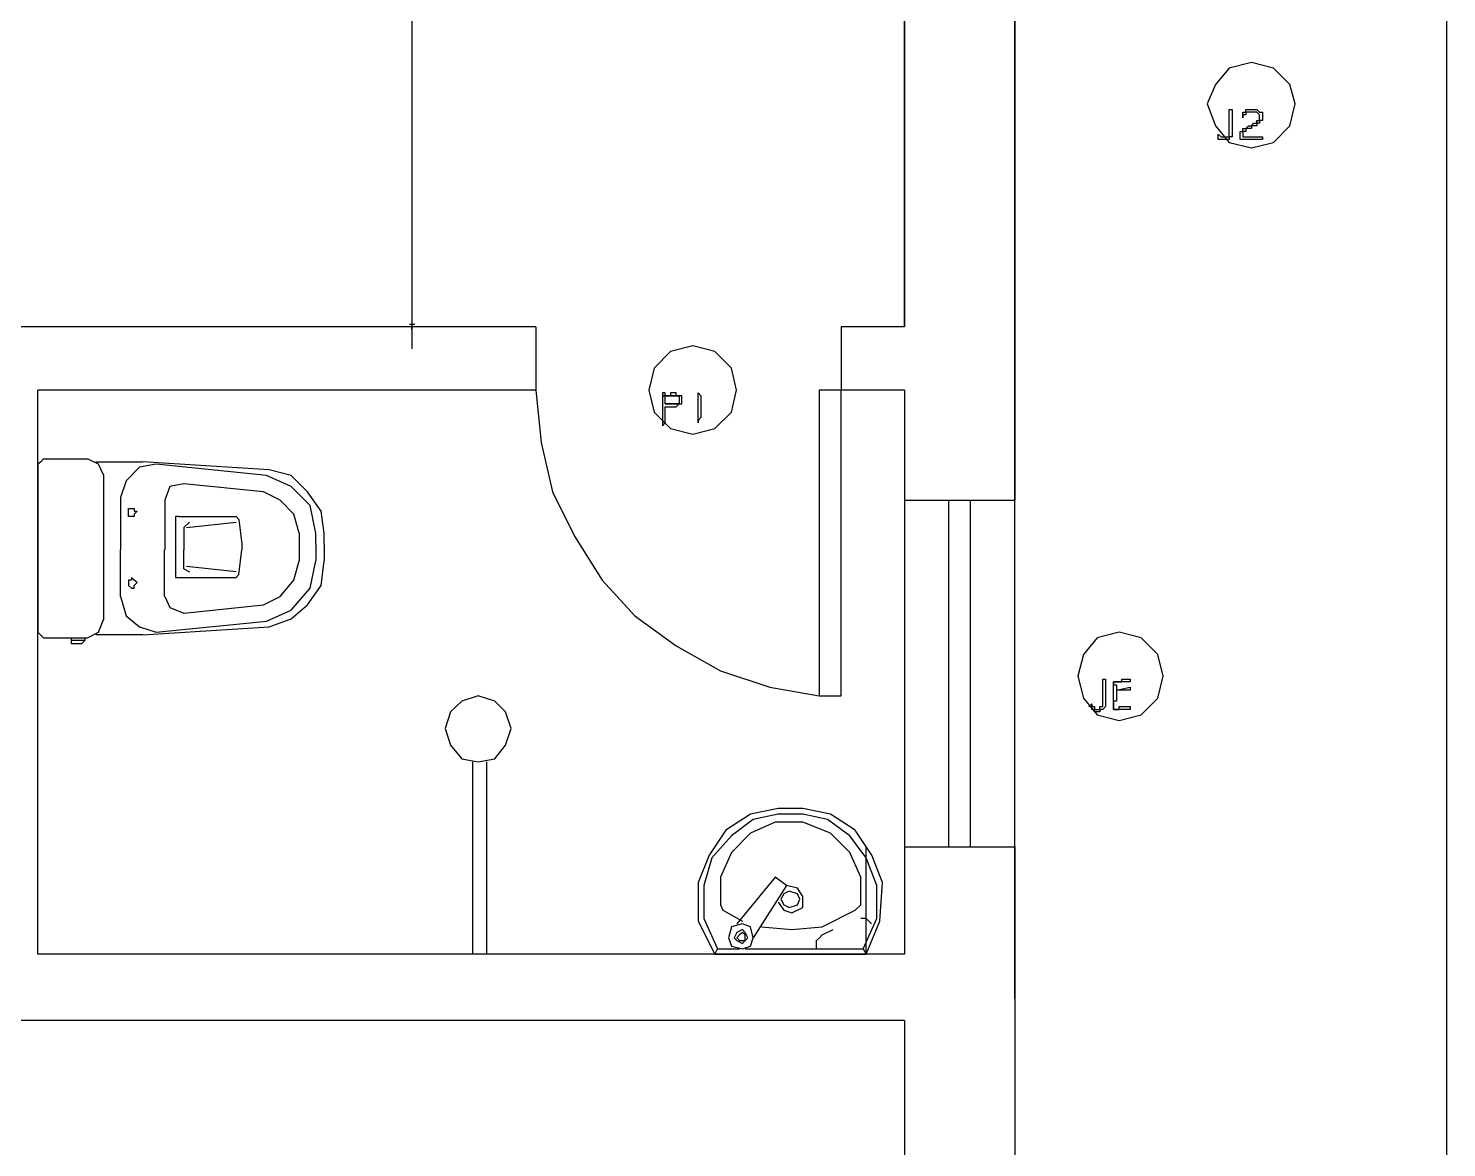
# Model space of a CAD drawing. Header units: millimetres. Extents: x -518.8 to -461.2, y 3.5 to 44.2.
# Drawn here: x -507.525 to -504.244, y 24.628 to 27.217 of the extents above; entities that cross this region are included whole.
import ezdxf

# ---------------------------------------------------------------- set-up
doc = ezdxf.new("R2010")
doc.units = ezdxf.units.MM
doc.header["$MEASUREMENT"] = 0
for name, color, linetype in [('10', 10, 'Continuous'), ('12', 12, 'Continuous'), ('16', 16, 'Continuous'), ('4', 4, 'Continuous'), ('5', 5, 'Continuous'), ('6', 6, 'Continuous'), ('8', 8, 'Continuous'), ('MYSOLIDS', 7, 'Continuous')]:
    doc.layers.add(name, color=color, linetype=linetype)

msp = doc.modelspace()

# ---------------------------------------------------------------- linework, layer by layer
at = {"layer": '10'}
for points in [[(-505.4978, 29.6338), (-505.4978, 26.527)], [(-505.4978, 26.527), (-505.4978, 27.5834), (-505.4978, 27.5834), (-505.2429, 27.5834)], [(-506.3511, 26.527), (-509.6038, 26.527)], [(-506.3511, 26.527), (-506.3511, 26.3804)], [(-505.6444, 26.527), (-505.6444, 26.3804)], [(-505.4978, 26.527), (-505.6444, 26.527)], [(-506.3511, 26.3804), (-507.503, 26.3804)], [(-507.503, 25.0759), (-507.503, 26.3804)], [(-505.6444, 26.3804), (-505.6955, 26.3804), (-505.6955, 25.6736), (-505.6444, 25.6736), (-505.6444, 26.3804)], [(-505.4978, 26.3804), (-505.6444, 26.3804)], [(-505.4978, 26.3804), (-505.4978, 26.1263), (-505.2429, 26.1263)], [(-505.4978, 26.3804), (-505.4978, 25.0759)], [(-505.5872, 25.324), (-505.5872, 25.0759)], [(-505.4978, 25.324), (-505.2429, 25.324)], [(-505.2429, 25.324), (-505.2429, 23.8721)], [(-505.4978, 25.0759), (-507.503, 25.0759)], [(-505.4978, 24.9225), (-508.7511, 24.9225)], [(-505.4978, 24.9225), (-505.4978, 23.8721)]]:
    msp.add_lwpolyline(points, dxfattribs=at)
at = {"layer": '12'}
msp.add_lwpolyline([(-504.594, 27.0428), (-504.6068, 27.0872), (-504.6444, 27.1255), (-504.6955, 27.1383), (-504.7466, 27.1255), (-504.7782, 27.0872), (-504.7978, 27.0428), (-504.7782, 26.9917), (-504.7466, 26.9533), (-504.6955, 26.9406), (-504.6444, 26.9533), (-504.6068, 26.9917), (-504.594, 27.0428)], dxfattribs=at)
at = {"layer": '16'}
for points in [[(-506.6376, 29.5827), (-506.6376, 26.4759)], [(-506.3955, 26.527), (-506.688, 26.527)], [(-506.6436, 26.533), (-506.6376, 26.533), (-506.6376, 26.533), (-506.6376, 26.533), (-506.6376, 26.533), (-506.6308, 26.533)], [(-506.6376, 26.5203), (-506.6376, 26.527), (-506.6376, 26.527), (-506.6436, 26.527)], [(-506.6308, 26.527), (-506.6376, 26.527), (-506.6376, 26.527), (-506.6376, 26.5203)]]:
    msp.add_lwpolyline(points, dxfattribs=at)
at = {"layer": '4'}
for points in [[(-507.4902, 26.2218), (-507.4963, 26.215), (-507.503, 26.209)], [(-507.4902, 26.2218), (-507.3887, 26.2218)], [(-507.3504, 26.1834), (-507.3632, 26.209), (-507.3887, 26.2218)], [(-507.503, 26.209), (-507.503, 25.8203), (-507.503, 25.8203), (-507.497, 25.8142), (-507.4902, 25.8075)], [(-507.3692, 26.215), (-507.2609, 26.215)], [(-507.2293, 26.209), (-507.2677, 26.2022), (-507.2993, 26.1706), (-507.3121, 26.1323)], [(-506.9684, 26.1962), (-507.2609, 26.215)], [(-506.9745, 26.1834), (-507.2293, 26.209)], [(-506.8406, 26.0496), (-506.8474, 26.1007), (-506.879, 26.1451), (-506.9173, 26.1834), (-506.9684, 26.1962)], [(-507.3504, 25.8518), (-507.3504, 26.1834)], [(-507.1654, 26.1639), (-507.1978, 26.1578), (-507.2098, 26.1263)], [(-506.9812, 26.1451), (-507.1654, 26.1639)], [(-506.8602, 26.0496), (-506.873, 26.1135), (-506.9173, 26.1578), (-506.9745, 26.1834)], [(-507.3121, 26.1323), (-507.3121, 26.024)], [(-507.2098, 26.1263), (-507.2098, 26.024)], [(-506.8985, 26.0496), (-506.9113, 26.0939), (-506.9429, 26.1263), (-506.9812, 26.1451)], [(-507.2805, 26.1067), (-507.2805, 26.1067), (-507.2805, 26.1067), (-507.2805, 26.1007), (-507.2805, 26.1007), (-507.2737, 26.1007), (-507.2737, 26.1007), (-507.2805, 26.0939), (-507.2805, 26.0939), (-507.2805, 26.0879), (-507.2805, 26.0879), (-507.2805, 26.0879), (-507.2805, 26.0879), (-507.2865, 26.0879), (-507.2865, 26.0879), (-507.2865, 26.0879), (-507.2865, 26.0879), (-507.2933, 26.0879), (-507.2933, 26.0879), (-507.2933, 26.0939), (-507.2933, 26.0939), (-507.2933, 26.1007), (-507.2933, 26.1007), (-507.2933, 26.1007), (-507.2933, 26.1007), (-507.2933, 26.1067), (-507.2933, 26.1067), (-507.2865, 26.1067), (-507.2865, 26.1067), (-507.2865, 26.1067), (-507.2865, 26.1067), (-507.2805, 26.1067)], [(-507.1782, 26.0879), (-507.185, 26.0879), (-507.185, 26.0812)], [(-507.185, 26.0812), (-507.185, 25.9541)], [(-507.1782, 26.0879), (-507.0444, 26.0879)], [(-507.1654, 26.0624), (-507.1527, 26.0751)], [(-507.1654, 26.0624), (-507.1654, 26.024)], [(-507.1594, 26.0624), (-507.0444, 26.0751)], [(-507.0384, 26.0812), (-507.0444, 26.0879)], [(-507.0384, 26.0812), (-507.0316, 26.024), (-507.0316, 26.024), (-507.0316, 26.0112)], [(-507.503, 26.024), (-507.503, 26.0496)], [(-507.3121, 26.024), (-507.3121, 26.0112)], [(-507.2098, 26.024), (-507.2098, 26.0112)], [(-507.1654, 26.024), (-507.1654, 26.0112)], [(-506.8985, 26.0496), (-506.8985, 26.024), (-506.8985, 26.024), (-506.8985, 26.0112)], [(-506.8602, 26.024), (-506.8602, 26.0496)], [(-506.8602, 26.024), (-506.8602, 26.0112)], [(-506.8406, 26.024), (-506.8406, 26.0496)], [(-506.8406, 26.024), (-506.8406, 26.0112)], [(-507.3121, 25.903), (-507.3121, 26.0112)], [(-507.2105, 25.903), (-507.2105, 26.0112)], [(-507.1654, 25.9669), (-507.1654, 26.0112)], [(-507.0384, 25.9541), (-507.0316, 26.0112)], [(-506.8985, 26.0112), (-506.8985, 25.9857)], [(-506.8602, 26.0112), (-506.8602, 25.9857)], [(-506.8406, 26.0112), (-506.8406, 25.9857)], [(-507.1654, 25.9669), (-507.1527, 25.9601)], [(-507.0444, 25.9601), (-507.1594, 25.9729)], [(-506.9812, 25.8842), (-506.9429, 25.903), (-506.9113, 25.9413), (-506.8985, 25.9857)], [(-506.9745, 25.8458), (-506.9173, 25.8714), (-506.873, 25.9225), (-506.8602, 25.9857)], [(-506.9684, 25.833), (-506.9173, 25.8518), (-506.879, 25.8842), (-506.8474, 25.9285), (-506.8406, 25.9857)], [(-507.2805, 25.9225), (-507.2805, 25.9285), (-507.2737, 25.9353), (-507.2805, 25.9413), (-507.2865, 25.9473), (-507.2865, 25.9413), (-507.2933, 25.9413), (-507.2933, 25.9353), (-507.2933, 25.9285), (-507.2865, 25.9225), (-507.2805, 25.9225)], [(-507.185, 25.9541), (-507.185, 25.9473), (-507.1782, 25.9473)], [(-507.1782, 25.9473), (-507.0444, 25.9473)], [(-507.0444, 25.9473), (-507.0444, 25.9473), (-507.0384, 25.9541)], [(-507.3121, 25.903), (-507.2993, 25.8586), (-507.2677, 25.833), (-507.2293, 25.8203)], [(-507.2098, 25.903), (-507.1978, 25.8774), (-507.1654, 25.8646)], [(-507.1654, 25.8646), (-506.9812, 25.8842)], [(-507.3887, 25.8075), (-507.3632, 25.8203), (-507.3504, 25.8518)], [(-507.2609, 25.8142), (-506.9684, 25.833)], [(-507.2293, 25.8203), (-506.9745, 25.8458)], [(-507.4902, 25.8075), (-507.3887, 25.8075)], [(-507.4263, 25.8075), (-507.4263, 25.8015)], [(-507.4263, 25.8015), (-507.4263, 25.7947), (-507.4203, 25.7947), (-507.4015, 25.7947), (-507.4015, 25.7947), (-507.4015, 25.7947), (-507.3948, 25.8015), (-507.3948, 25.8015), (-507.4263, 25.8015)], [(-507.3948, 25.8075), (-507.3948, 25.8015)], [(-507.2609, 25.8142), (-507.3692, 25.8142)], [(-506.4842, 25.521), (-506.4459, 25.5278), (-506.4211, 25.5594), (-506.4083, 25.5977), (-506.4211, 25.636), (-506.4459, 25.6609), (-506.4842, 25.6736), (-506.5226, 25.6609), (-506.5481, 25.636), (-506.5609, 25.5977), (-506.5481, 25.5594), (-506.5226, 25.5278), (-506.4842, 25.521)], [(-506.497, 25.0759), (-506.497, 25.521)], [(-506.4654, 25.521), (-506.4654, 25.0759)], [(-505.5489, 25.2413), (-505.5737, 25.3045), (-505.6121, 25.3624), (-505.6692, 25.4), (-505.6692, 25.4), (-505.7331, 25.4127), (-505.7902, 25.4127), (-505.8542, 25.4), (-505.9113, 25.3624), (-505.9496, 25.3045), (-505.9752, 25.2413)], [(-505.5617, 25.2345), (-505.5865, 25.2985), (-505.6248, 25.3496), (-505.676, 25.3872), (-505.7331, 25.4), (-505.7902, 25.4), (-505.8481, 25.3872), (-505.8481, 25.3872), (-505.8985, 25.3496), (-505.9436, 25.2985), (-505.9624, 25.2345)], [(-505.6692, 25.3556), (-505.7331, 25.3812), (-505.797, 25.3812), (-505.8542, 25.3556)], [(-505.8542, 25.3556), (-505.8985, 25.3112), (-505.9241, 25.2541), (-505.9241, 25.1902)], [(-505.5993, 25.1902), (-505.5993, 25.2541), (-505.6248, 25.3112), (-505.6692, 25.3556)], [(-505.9752, 25.2413), (-505.9752, 25.1518), (-505.9369, 25.0759)], [(-505.797, 25.2541), (-505.8857, 25.1458)], [(-505.7714, 25.2345), (-505.797, 25.2541)], [(-505.5865, 25.0759), (-505.5549, 25.1518), (-505.5489, 25.2413)], [(-505.9624, 25.2345), (-505.9624, 25.1586), (-505.9308, 25.0879)], [(-505.7714, 25.2345), (-505.8481, 25.1135)], [(-505.7902, 25.1962), (-505.7775, 25.1774), (-505.7587, 25.1714), (-505.7331, 25.1834), (-505.7331, 25.209), (-505.7459, 25.2285), (-505.7714, 25.2345)], [(-505.7399, 25.203), (-505.7459, 25.2157), (-505.7647, 25.2218), (-505.7775, 25.2157), (-505.7842, 25.203), (-505.7775, 25.1902), (-505.7647, 25.1834), (-505.7459, 25.1902), (-505.7399, 25.203)], [(-505.5933, 25.0879), (-505.5617, 25.1586), (-505.5617, 25.2345)], [(-505.9241, 25.1902), (-505.9181, 25.1774)], [(-505.9181, 25.1774), (-505.873, 25.1518)], [(-505.6887, 25.1391), (-505.6121, 25.1774), (-505.6121, 25.1774), (-505.5993, 25.1902)], [(-505.8481, 25.1135), (-505.8542, 25.1391), (-505.873, 25.1458), (-505.8985, 25.1391), (-505.9053, 25.1135), (-505.8985, 25.0947), (-505.873, 25.0879), (-505.8542, 25.0947), (-505.8481, 25.1135)], [(-505.8286, 25.1391), (-505.7587, 25.133), (-505.6887, 25.1391)], [(-505.5745, 25.1458), (-505.5865, 25.1586), (-505.5993, 25.1586)], [(-505.8602, 25.1135), (-505.8669, 25.1263), (-505.873, 25.133), (-505.8857, 25.1263), (-505.8925, 25.1135), (-505.8857, 25.1075), (-505.873, 25.1007), (-505.8669, 25.1075), (-505.8602, 25.1135)], [(-505.8669, 25.1135), (-505.8669, 25.1203), (-505.873, 25.1263), (-505.8797, 25.1203), (-505.8857, 25.1135), (-505.8797, 25.1075), (-505.873, 25.1075), (-505.8669, 25.1075), (-505.8669, 25.1135)], [(-505.7015, 25.0879), (-505.7015, 25.1075), (-505.6948, 25.1135), (-505.6887, 25.1203), (-505.6887, 25.1203), (-505.6632, 25.133)], [(-505.9369, 25.0759), (-505.9308, 25.0879)], [(-505.9369, 25.0759), (-505.5865, 25.0759)], [(-505.9308, 25.0879), (-505.8797, 25.0879)], [(-505.8669, 25.0879), (-505.7654, 25.0879), (-505.7654, 25.0879), (-505.5933, 25.0879), (-505.5933, 25.0879), (-505.5865, 25.0759)]]:
    msp.add_lwpolyline(points, dxfattribs=at)
at = {"layer": '5'}
for points in [[(-505.2429, 24.9736), (-505.2429, 27.2782), (-505.2429, 27.2782), (-504.2436, 27.2782), (-504.2436, 23.5601)], [(-505.2429, 27.2782), (-505.2429, 26.1263)]]:
    msp.add_lwpolyline(points, dxfattribs=at)
at = {"layer": '6'}
for points in [[(-505.8865, 26.3804), (-505.8985, 26.4315), (-505.9369, 26.4699), (-505.988, 26.4827), (-506.0391, 26.4699), (-506.0775, 26.4315), (-506.0895, 26.3804), (-506.0775, 26.3293), (-506.0391, 26.2917), (-505.988, 26.2789), (-505.9369, 26.2917), (-505.8985, 26.3293), (-505.8865, 26.3804)], [(-506.3511, 26.3804), (-506.3384, 26.2594), (-506.3128, 26.1451), (-506.2617, 26.0428), (-506.1978, 25.9413), (-506.1218, 25.8586), (-506.0263, 25.7887), (-505.9241, 25.7315), (-505.8098, 25.6932), (-505.6955, 25.6736)], [(-504.8993, 25.7188), (-504.9121, 25.7691), (-504.9504, 25.8075), (-505.0015, 25.8203), (-505.0519, 25.8075), (-505.0842, 25.7691), (-505.097, 25.7188), (-505.0842, 25.6676), (-505.0519, 25.6293), (-505.0015, 25.6165), (-504.9504, 25.6293), (-504.9121, 25.6676), (-504.8993, 25.7188)]]:
    msp.add_lwpolyline(points, dxfattribs=at)
at = {"layer": '8'}
for points in [[(-505.4978, 26.1263), (-505.4978, 25.324)], [(-505.3963, 26.1263), (-505.3963, 25.324)], [(-505.3451, 25.324), (-505.3451, 26.1263)], [(-505.2429, 25.324), (-505.2429, 26.1263)]]:
    msp.add_lwpolyline(points, dxfattribs=at)
at = {"layer": 'MYSOLIDS'}
for points in [[(-504.7466, 26.9857), (-504.7466, 27.03), (-504.7466, 27.03), (-504.7466, 27.03), (-504.7399, 27.03), (-504.7399, 27.03), (-504.7399, 27.03), (-504.7399, 27.03), (-504.7399, 27.03), (-504.7399, 27.03), (-504.7399, 26.9857), (-504.7399, 26.9789), (-504.7399, 26.9789), (-504.7399, 26.9729), (-504.7399, 26.9729), (-504.7399, 26.9661), (-504.7399, 26.9661), (-504.7466, 26.9661), (-504.7466, 26.9661), (-504.7466, 26.9601), (-504.7466, 26.9601), (-504.7527, 26.9601), (-504.7527, 26.9601), (-504.7594, 26.9601), (-504.7594, 26.9601), (-504.7594, 26.9601), (-504.7654, 26.9601), (-504.7654, 26.9601), (-504.7722, 26.9601), (-504.7722, 26.9661), (-504.7722, 26.9661), (-504.7722, 26.9729), (-504.7722, 26.9729), (-504.7722, 26.9729), (-504.7722, 26.9729), (-504.7722, 26.9729), (-504.7722, 26.9729), (-504.7722, 26.9729), (-504.7722, 26.9729), (-504.7722, 26.9729), (-504.7722, 26.9729), (-504.7654, 26.9661), (-504.7654, 26.9661), (-504.7654, 26.9661), (-504.7654, 26.9661), (-504.7594, 26.9661), (-504.7594, 26.9661), (-504.7527, 26.9661), (-504.7527, 26.9661), (-504.7527, 26.9661), (-504.7466, 26.9661), (-504.7466, 26.9661), (-504.7466, 26.9729), (-504.7466, 26.9729), (-504.7466, 26.9729), (-504.7466, 26.9789), (-504.7466, 26.9789), (-504.7466, 26.9789), (-504.7466, 26.9857), (-504.7466, 26.9857), (-504.7466, 26.9857), (-504.7466, 26.9857), (-504.7466, 26.9857)], [(-504.7151, 26.9661), (-504.6699, 26.9661), (-504.6699, 26.9661), (-504.6699, 26.9661), (-504.6699, 26.9661), (-504.6699, 26.9661), (-504.6699, 26.9601), (-504.6699, 26.9601), (-504.6699, 26.9601), (-504.6699, 26.9601), (-504.7151, 26.9601), (-504.7151, 26.9601), (-504.7151, 26.9601), (-504.7151, 26.9601), (-504.7151, 26.9601), (-504.7211, 26.9601), (-504.7211, 26.9601), (-504.7211, 26.9661), (-504.7211, 26.9661), (-504.7211, 26.9661), (-504.7211, 26.9729), (-504.7211, 26.9729), (-504.7211, 26.9789), (-504.7151, 26.9789), (-504.7151, 26.9789), (-504.7151, 26.9857), (-504.7151, 26.9857), (-504.7083, 26.9857), (-504.7083, 26.9857), (-504.7083, 26.9857), (-504.7023, 26.9917), (-504.7023, 26.9917), (-504.6955, 26.9917), (-504.6955, 26.9917), (-504.6895, 26.9977), (-504.6895, 26.9977), (-504.6827, 26.9977), (-504.6827, 26.9977), (-504.6827, 27.0045), (-504.6827, 27.0045), (-504.6767, 27.0045), (-504.6767, 27.0105), (-504.6767, 27.0105), (-504.6767, 27.0105), (-504.6767, 27.0172), (-504.6767, 27.0172), (-504.6827, 27.0233), (-504.6827, 27.0233), (-504.6827, 27.0233), (-504.6895, 27.0233), (-504.6895, 27.0233), (-504.6955, 27.0233), (-504.6955, 27.0233), (-504.7023, 27.0233), (-504.7023, 27.0233), (-504.7023, 27.0233), (-504.7083, 27.0233), (-504.7083, 27.0172), (-504.7083, 27.0172), (-504.7083, 27.0172), (-504.7151, 27.0172), (-504.7151, 27.0105), (-504.7151, 27.0105), (-504.7151, 27.0105), (-504.7151, 27.0105), (-504.7151, 27.0105), (-504.7151, 27.0105), (-504.7151, 27.0105), (-504.7151, 27.0172), (-504.7151, 27.0172), (-504.7151, 27.0172), (-504.7151, 27.0233), (-504.7151, 27.0233), (-504.7083, 27.0233), (-504.7083, 27.03), (-504.7023, 27.03), (-504.7023, 27.03), (-504.7023, 27.03), (-504.6955, 27.03), (-504.6955, 27.03), (-504.6895, 27.03), (-504.6895, 27.03), (-504.6827, 27.03), (-504.6827, 27.03), (-504.6827, 27.03), (-504.6767, 27.0233), (-504.6767, 27.0233), (-504.6767, 27.0233), (-504.6699, 27.0233), (-504.6699, 27.0172), (-504.6699, 27.0172), (-504.6699, 27.0105), (-504.6699, 27.0105), (-504.6699, 27.0045), (-504.6699, 27.0045), (-504.6767, 27.0045), (-504.6767, 26.9977), (-504.6767, 26.9977), (-504.6767, 26.9977), (-504.6827, 26.9977), (-504.6827, 26.9917), (-504.6895, 26.9917), (-504.6895, 26.9917), (-504.6955, 26.9917), (-504.6955, 26.9857), (-504.7023, 26.9857), (-504.7023, 26.9857), (-504.7083, 26.9857), (-504.7083, 26.9789), (-504.7083, 26.9789), (-504.7151, 26.9789), (-504.7151, 26.9729), (-504.7151, 26.9729), (-504.7151, 26.9661), (-504.7151, 26.9661), (-504.7151, 26.9661), (-504.7151, 26.9661), (-504.7151, 26.9661)], [(-506.0579, 26.3744), (-506.0579, 26.3676), (-506.0579, 26.3676), (-506.0579, 26.3676), (-506.0579, 26.3676), (-506.0324, 26.3676), (-506.0324, 26.3676), (-506.0263, 26.3676), (-506.0196, 26.3676), (-506.0196, 26.3616), (-506.0196, 26.3616), (-506.0196, 26.3616), (-506.0196, 26.3616), (-506.0196, 26.3548), (-506.0196, 26.3548), (-506.0196, 26.3548), (-506.0196, 26.3488), (-506.0263, 26.3488), (-506.0263, 26.3488), (-506.0263, 26.3488), (-506.0324, 26.3488), (-506.0324, 26.3488), (-506.0391, 26.3488), (-506.0391, 26.3488), (-506.0451, 26.3488), (-506.0451, 26.3488), (-506.0519, 26.3488), (-506.0196, 26.3488), (-506.0196, 26.3488), (-506.0136, 26.3488), (-506.0136, 26.3488), (-506.0136, 26.3548), (-506.0136, 26.3548), (-506.0136, 26.3616), (-506.0136, 26.3616), (-506.0136, 26.3616), (-506.0136, 26.3676), (-506.0136, 26.3676), (-506.0196, 26.3676), (-506.0519, 26.3676), (-506.0519, 26.3744), (-506.0579, 26.3744), (-506.0579, 26.3744)], [(-506.0579, 26.3676), (-506.0579, 26.3676), (-506.0579, 26.3616), (-506.0579, 26.3616), (-506.0579, 26.3548), (-506.0579, 26.3548), (-506.0579, 26.3488), (-506.0579, 26.3488), (-506.0579, 26.3488), (-506.0579, 26.3421), (-506.0579, 26.3421), (-506.0579, 26.336), (-506.0579, 26.3293), (-506.0579, 26.3293), (-506.0579, 26.3233), (-506.0579, 26.3233), (-506.0579, 26.3172), (-506.0579, 26.3172), (-506.0579, 26.3105), (-506.0579, 26.3105), (-506.0579, 26.3045), (-506.0579, 26.3045), (-506.0579, 26.3045), (-506.0579, 26.2977), (-506.0519, 26.3045), (-506.0519, 26.3045), (-506.0519, 26.3045), (-506.0519, 26.3105), (-506.0519, 26.3105), (-506.0519, 26.3172), (-506.0519, 26.3172), (-506.0519, 26.3233), (-506.0519, 26.3233), (-506.0519, 26.3293), (-506.0519, 26.3293), (-506.0519, 26.336), (-506.0519, 26.336), (-506.0519, 26.336), (-506.0519, 26.3421), (-506.0519, 26.3421), (-506.0519, 26.3421), (-506.0451, 26.3421), (-506.0391, 26.3421), (-506.0391, 26.3421), (-506.0324, 26.3421), (-506.0324, 26.3421), (-506.0263, 26.3421), (-506.0263, 26.3421), (-506.0263, 26.3421), (-506.0196, 26.3488), (-506.0519, 26.3488), (-506.0519, 26.3488), (-506.0519, 26.3488), (-506.0519, 26.3488), (-506.0519, 26.3548), (-506.0519, 26.3616), (-506.0519, 26.3616), (-506.0519, 26.3676), (-506.0519, 26.3676), (-506.0451, 26.3676), (-506.0451, 26.3676), (-506.0391, 26.3676), (-506.0391, 26.3676), (-506.0391, 26.3676), (-506.0324, 26.3676), (-506.0324, 26.3676), (-506.0579, 26.3676), (-506.0579, 26.3676)], [(-506.0324, 26.3744), (-506.0324, 26.3744), (-506.0391, 26.3744), (-506.0391, 26.3676), (-506.0451, 26.3676), (-506.0451, 26.3676), (-506.0519, 26.3676), (-506.0519, 26.3676), (-506.0196, 26.3676), (-506.0196, 26.3676), (-506.0263, 26.3676), (-506.0263, 26.3744), (-506.0324, 26.3744), (-506.0324, 26.3744)], [(-505.9752, 26.3045), (-505.9752, 26.3045), (-505.9752, 26.3105), (-505.9752, 26.3105), (-505.9752, 26.3172), (-505.9752, 26.3172), (-505.9752, 26.3233), (-505.9752, 26.3233), (-505.9752, 26.3293), (-505.9752, 26.3293), (-505.9752, 26.336), (-505.9752, 26.336), (-505.9752, 26.3421), (-505.9752, 26.3421), (-505.9752, 26.3488), (-505.9752, 26.3488), (-505.9752, 26.3548), (-505.9752, 26.3548), (-505.9752, 26.3616), (-505.9752, 26.3616), (-505.9752, 26.3676), (-505.9752, 26.3676), (-505.9752, 26.3676), (-505.9752, 26.3676), (-505.9752, 26.3744), (-505.9752, 26.3744), (-505.9692, 26.3676), (-505.9692, 26.3676), (-505.9692, 26.3676), (-505.9692, 26.3676), (-505.9692, 26.3616), (-505.9692, 26.3616), (-505.9692, 26.3548), (-505.9692, 26.3548), (-505.9692, 26.3488), (-505.9692, 26.3488), (-505.9692, 26.3421), (-505.9692, 26.336), (-505.9692, 26.336), (-505.9692, 26.3293), (-505.9692, 26.3293), (-505.9692, 26.3233), (-505.9692, 26.3233), (-505.9692, 26.3172), (-505.9692, 26.3172), (-505.9752, 26.3105), (-505.9752, 26.3105), (-505.9752, 26.3105), (-505.9752, 26.3045), (-505.9752, 26.3045), (-505.9752, 26.3045), (-505.9752, 26.3045), (-505.9752, 26.3045), (-505.9752, 26.3045), (-505.9752, 26.3045), (-505.9752, 26.3045), (-505.9752, 26.3045), (-505.9752, 26.3045), (-505.9752, 26.3045), (-505.9752, 26.3045), (-505.9752, 26.3045)], [(-505.0391, 25.6609), (-505.0391, 25.706), (-505.0391, 25.712), (-505.0391, 25.712), (-505.0391, 25.712), (-505.0391, 25.712), (-505.0331, 25.712), (-505.0331, 25.712), (-505.0331, 25.706), (-505.0331, 25.706), (-505.0331, 25.6609), (-505.0331, 25.6609), (-505.0331, 25.6548), (-505.0331, 25.6548), (-505.0331, 25.6548), (-505.0331, 25.6488), (-505.0331, 25.6488), (-505.0391, 25.6421), (-505.0391, 25.6421), (-505.0459, 25.6421), (-505.0459, 25.6421), (-505.0459, 25.6421), (-505.0459, 25.636), (-505.0519, 25.636), (-505.0519, 25.636), (-505.0587, 25.636), (-505.0587, 25.6421), (-505.0587, 25.6421), (-505.0647, 25.6421), (-505.0647, 25.6421), (-505.0647, 25.6488), (-505.0714, 25.6488), (-505.0714, 25.6488), (-505.0647, 25.6548), (-505.0647, 25.6548), (-505.0647, 25.6548), (-505.0647, 25.6548), (-505.0647, 25.6548), (-505.0647, 25.6488), (-505.0647, 25.6488), (-505.0647, 25.6488), (-505.0587, 25.6488), (-505.0587, 25.6421), (-505.0587, 25.6421), (-505.0587, 25.6421), (-505.0519, 25.6421), (-505.0519, 25.6421), (-505.0519, 25.6421), (-505.0459, 25.6421), (-505.0459, 25.6421), (-505.0459, 25.6488), (-505.0391, 25.6488), (-505.0391, 25.6488), (-505.0391, 25.6548), (-505.0391, 25.6548), (-505.0391, 25.6548), (-505.0391, 25.6609), (-505.0391, 25.6609), (-505.0391, 25.6609), (-505.0391, 25.6609), (-505.0391, 25.6609), (-505.0391, 25.6609), (-505.0391, 25.6609)], [(-505.0075, 25.6864), (-504.976, 25.6932), (-504.976, 25.6932), (-504.976, 25.6932), (-504.976, 25.6932), (-504.976, 25.6864), (-504.976, 25.6864), (-504.976, 25.6864), (-504.976, 25.6864), (-504.976, 25.6864), (-504.976, 25.6864), (-505.0075, 25.6864), (-505.0075, 25.6804), (-505.0075, 25.6804), (-505.0075, 25.6804), (-505.0075, 25.6804), (-505.0075, 25.6736), (-505.0075, 25.6736), (-505.0075, 25.6676), (-505.0075, 25.6676), (-505.0075, 25.6676), (-505.0075, 25.6609), (-505.0143, 25.6609), (-505.0143, 25.6548), (-505.0143, 25.6548), (-505.0143, 25.6488), (-505.0143, 25.6421), (-505.0143, 25.6421), (-505.0075, 25.6421), (-505.0075, 25.6421), (-505.0015, 25.6421), (-505.0015, 25.6488), (-504.9948, 25.6488), (-504.9948, 25.6488), (-504.9887, 25.6488), (-504.9887, 25.6488), (-504.982, 25.6488), (-504.982, 25.6488), (-504.976, 25.6488), (-504.976, 25.6488), (-504.976, 25.6488), (-504.976, 25.6488), (-504.976, 25.6421), (-504.976, 25.6421), (-504.976, 25.6421), (-504.976, 25.6421), (-504.982, 25.6421), (-504.982, 25.6421), (-504.9887, 25.6421), (-504.9887, 25.6421), (-504.9948, 25.6421), (-504.9948, 25.6421), (-505.0015, 25.6421), (-505.0015, 25.6421), (-505.0075, 25.6421), (-505.0075, 25.6421), (-505.0075, 25.6421), (-505.0143, 25.6421), (-505.0143, 25.6421), (-505.0143, 25.6421), (-505.0143, 25.6421), (-505.0143, 25.6421), (-505.0143, 25.6421), (-505.0143, 25.6488), (-505.0143, 25.6488), (-505.0143, 25.6488), (-505.0143, 25.6548), (-505.0143, 25.6548), (-505.0143, 25.6609), (-505.0143, 25.6609), (-505.0143, 25.6676), (-505.0143, 25.6676), (-505.0143, 25.6736), (-505.0143, 25.6736), (-505.0143, 25.6804), (-505.0143, 25.6804), (-505.0143, 25.6864), (-505.0143, 25.6864), (-505.0143, 25.6932), (-505.0143, 25.6932), (-505.0143, 25.6992), (-505.0143, 25.6992), (-505.0143, 25.706), (-505.0143, 25.706), (-505.0143, 25.706), (-505.0143, 25.706), (-505.0143, 25.706), (-505.0143, 25.706), (-505.0143, 25.706), (-505.0075, 25.706), (-505.0075, 25.706), (-505.0015, 25.706), (-505.0015, 25.706), (-505.0015, 25.706), (-504.9948, 25.706), (-504.9948, 25.712), (-504.9887, 25.712), (-504.9887, 25.712), (-504.982, 25.712), (-504.982, 25.712), (-504.976, 25.712), (-504.976, 25.712), (-504.976, 25.712), (-504.976, 25.712), (-504.976, 25.712), (-504.976, 25.706), (-504.976, 25.706), (-504.976, 25.706), (-504.976, 25.706), (-504.976, 25.706), (-504.982, 25.706), (-504.982, 25.706), (-504.9887, 25.706), (-504.9948, 25.706), (-504.9948, 25.706), (-505.0015, 25.706), (-505.0015, 25.706), (-505.0075, 25.706), (-505.0075, 25.706), (-505.0143, 25.706), (-505.0143, 25.6992), (-505.0143, 25.6992), (-505.0075, 25.6992), (-505.0075, 25.6932), (-505.0075, 25.6864), (-505.0075, 25.6864), (-505.0075, 25.6864), (-505.0075, 25.6864), (-505.0075, 25.6864)]]:
    msp.add_lwpolyline(points, dxfattribs=at)

doc.saveas('drawing.dxf')
